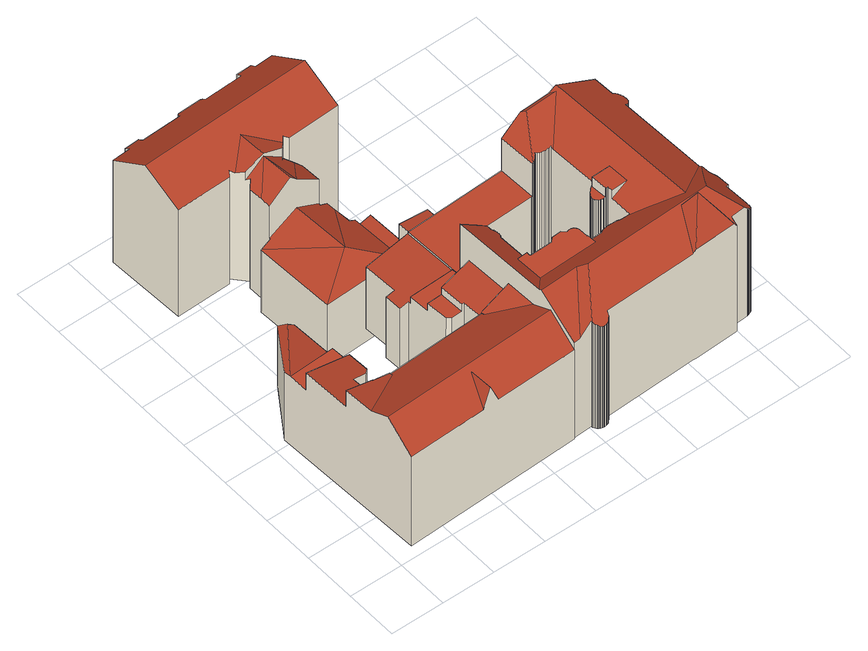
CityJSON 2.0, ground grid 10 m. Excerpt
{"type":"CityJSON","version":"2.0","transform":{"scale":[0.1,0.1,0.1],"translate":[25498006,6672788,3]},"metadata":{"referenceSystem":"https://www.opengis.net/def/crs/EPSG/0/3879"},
"CityObjects":{
"building1":{"type":"Building","attributes":{"dateOfConstruction":"1903-01-01","measuredHeight":24.7,"class":"Asuinkerrostalot","function":"Muut kerrostalot","usage":"Asuinrakennus","roofType":"2100;2100;2100;1000;2100","storeysAboveGround":5},"address":[{"Country":"Finland","Locality":"Helsinki","ThoroughfareNumber":"3","ThoroughfareName":"Luotsikatu","PostCode":"00160"}],"geometry":[{"type":"Solid","lod":"2","boundaries":[[[[0,1,2,3,4]],[[5,6,7,8,9,10]],[[11,12,13,9,8,14,15,16,17,18,19,20,21,22,23,24,25,26,27]],[[28,29,30,31]],[[32,33,34,35]],[[18,17,36,37,31,30,38,39]],[[40,3,2,41]],[[28,31,37,42,43,44]],[[25,45,46,47,48,49,50,32,35,51,52,26]],[[53,19,18,39]],[[21,54,55,22]],[[23,56,57,29,28,44,41,2,1,58,59,24]],[[60,59,58,46,45,61,62]],[[49,48,6,5]],[[51,63,64,52]],[[65,66,67]],[[68,34,33,69,70,12,11,71]],[[71,11,27,64,63]],[[8,7,66,65,72,4,3,40,14]],[[54,21,20,73]],[[74,15,14,40]],[[75,62,61]],[[5,10,76,70,69,50,49]],[[19,53,73,20]],[[16,77,36,17]],[[38,30,29,57]],[[26,52,64,27]],[[32,50,69,33]],[[68,71,63,51,35]],[[74,40,41,44,43,78]],[[16,15,74,78,79,77]],[[0,4,72]],[[36,77,79,42,37]],[[47,67,66,7,6,48]],[[24,59,60,75,61,45,25]],[[79,78,43,42]],[[35,34,68]],[[54,73,53,39,38,57,56,55]],[[58,1,0,72,65,67,47,46]],[[13,76,10,9]],[[22,55,56,23]],[[12,70,76,13]],[[75,60,62]]]],"semantics":{"surfaces":[{"type":"RoofSurface"},{"type":"WallSurface"},{"type":"GroundSurface"}],"values":[[0,1,2,0,0,1,1,1,1,1,1,1,0,1,0,1,1,1,1,1,1,0,0,1,1,1,1,1,0,0,1,1,0,0,1,1,1,0,0,1,1,1,0]]}}]},
"building2":{"type":"Building","attributes":{"dateOfConstruction":"1909-01-01","measuredHeight":28,"class":"Asuinkerrostalot","function":"Muut kerrostalot","usage":"Asuinrakennus","roofType":"2100;3200;2100;3500","storeysAboveGround":7},"address":[{"Country":"Finland","Locality":"Helsinki","ThoroughfareNumber":"4","ThoroughfareName":"Laivastokatu","PostCode":"00160"}],"geometry":[{"type":"Solid","lod":"2","boundaries":[[[[80,81,82,83]],[[84,85,86,87,88]],[[89,90,91]],[[92,93,94,95,90]],[[96,97,98,99]],[[100,101,97,96]],[[102,103,104,95,94]],[[105,106,107,108]],[[109,110,111,112,113]],[[114,115,116,117]],[[118,119,120,121]],[[91,90,95,104]],[[105,108,122,92,90,123]],[[124,125,126,127,128,129,130,131,132,133,134,116,115,135,98,97,101,136,137,138]],[[139,140,141,142,143,144,81,80,124,138,145]],[[146,99,98,135]],[[147,137,136,148]],[[117,116,134,149]],[[149,134,133,150]],[[151,152,112,111,153,141,140]],[[89,120,119,123,90]],[[154,128,127,155]],[[85,156,144,143,157,158,86]],[[81,144,156,82]],[[155,127,126,159]],[[103,160,91,104]],[[159,126,125,161]],[[92,122,162,163,164,165,93]],[[166,102,94,93,165,109,113]],[[150,133,132,167]],[[167,132,131,168]],[[169,89,91,160]],[[146,135,115,114]],[[170,171,130,129]],[[118,106,105,123,119]],[[148,136,101,100]],[[168,131,130,171]],[[170,129,128,154]],[[107,84,88,162,122,108]],[[147,172,145,138,137]],[[139,145,172,173]],[[174,157,143,142]],[[164,163,110]],[[165,164,110,109]],[[153,174,142,141]],[[166,113,112,152]],[[162,88,87,163]],[[163,87,86,158,110]],[[151,140,139,173]],[[169,121,120,89]],[[111,110,158,157,174,153]],[[83,161,125,124,80]],[[82,156,85,84,107,106,118,121,169,160,103,102,166,152,151,173,172,147,148,100,96,99,146,114,117,149,150,167,168,171,170,154,155,159,161,83]]]],"semantics":{"surfaces":[{"type":"WallSurface"},{"type":"RoofSurface"},{"type":"GroundSurface"}],"values":[[0,0,1,1,0,0,0,0,1,0,0,1,1,1,1,0,0,0,0,0,1,0,0,0,0,0,0,0,0,0,0,0,0,0,0,0,0,0,0,0,0,1,1,1,1,0,1,1,0,0,0,0,2]]}}]},
"building3":{"type":"Building","attributes":{"dateOfConstruction":"1909-01-01","measuredHeight":3.6,"class":"Lämpimät varastot","function":"Muut varastorakennukset","usage":"Talousrakennus","roofType":"2100;2100","storeysAboveGround":1},"address":[{"Country":"Finland","Locality":"Helsinki","ThoroughfareNumber":"4","ThoroughfareName":"Laivastokatu","PostCode":"00160"}],"geometry":[{"type":"Solid","lod":"2","boundaries":[[[[175,176,177,178,179]],[[176,180,177]],[[181,182,178,177,180,183]],[[184,185,182,181,186,187,188,189]],[[184,175,179,185]],[[184,189,176,175]],[[190,191,183,180,176]],[[190,187,186,191]],[[176,189,188,187,190]],[[181,183,191,186]],[[185,179,178,182]]]],"semantics":{"surfaces":[{"type":"RoofSurface"},{"type":"WallSurface"},{"type":"GroundSurface"}],"values":[[0,0,1,2,1,1,0,1,1,1,1]]}}]},
"building4":{"type":"Building","attributes":{"dateOfConstruction":"1907-01-01","measuredHeight":6.3,"class":"Lämpimät varastot","function":"Muut varastorakennukset","usage":"Talousrakennus","roofType":"2100","storeysAboveGround":1},"address":[{"Country":"Finland","Locality":"Helsinki","ThoroughfareNumber":"6","ThoroughfareName":"Laivastokatu","PostCode":"00160"}],"geometry":[{"type":"Solid","lod":"2","boundaries":[[[[192,193,194,195]],[[196,197,195,194]],[[192,195,197,198]],[[194,193,199,196]],[[199,198,197,196]],[[193,192,198,199]]]],"semantics":{"surfaces":[{"type":"WallSurface"},{"type":"RoofSurface"},{"type":"GroundSurface"}],"values":[[0,0,1,2,0,0]]}}]},
"building5":{"type":"Building","attributes":{"dateOfConstruction":"1901-01-01","measuredHeight":31.5,"class":"Asuinkerrostalot","function":"Muut kerrostalot","usage":"Asuinrakennus","roofType":"3500;3200;1000","storeysAboveGround":5},"address":[{"Country":"Finland","Locality":"Helsinki","ThoroughfareNumber":"5","ThoroughfareName":"Luotsikatu","PostCode":"00160"}],"geometry":[{"type":"Solid","lod":"2","boundaries":[[[[200,201,202,203,204,205]],[[206,207,208,209]],[[210,211,212,213]],[[214,215,216,217]],[[218,219,220,221]],[[222,223,224,225,226,227]],[[228,229,230,231]],[[232,233,234,235,236,237,238]],[[239,240,241,242,243,244,245]],[[246,247,248,249]],[[250,251,252,253]],[[254,255,256,257]],[[257,256,258,259]],[[259,258,260,261]],[[262,263,264,265]],[[266,267,268,269]],[[270,271,272,240,239,273,274,275,276,277,278,279,280,281,282,283,284,285,286,287,288,289,290,291,292,293,294,295,296,297,298,299,300,301]],[[302,303,304,305]],[[306,298,297,307]],[[308,309,255,254]],[[310,311,312,313]],[[314,315,316,317]],[[318,319,309,308]],[[320,321,322,323]],[[324,325,326,327]],[[328,329,330,331,332,333,334]],[[335,336,337,338]],[[339,340,341,342]],[[343,344,345,346]],[[347,348,349,350]],[[351,352,353,354]],[[355,356,357,358]],[[359,360,361,362]],[[362,361,363,364]],[[365,366,367,368]],[[368,367,369,370]],[[370,369,371,372]],[[373,374,247,246]],[[375,376,377,378]],[[222,227,379,380]],[[381,382,366,365]],[[383,384,385,386]],[[387,388,389,390]],[[391,392,393,394]],[[395,396,205,204,397,398,399,400,401,402,403,404,405]],[[406,407,340,339]],[[408,409,263,262]],[[410,411,412,413]],[[414,415,416,417,332,331,330,329]],[[418,292,291,419]],[[209,208,348,347]],[[221,220,315,314]],[[420,421,352,351]],[[422,423,424,425]],[[426,427,215,214]],[[217,216,428,429]],[[430,431,432,433]],[[434,435,436,437]],[[438,355,358,439,318,308,254,257,259,261,434,437,440,441,442,443,387,390,444,445,446,224,223,222,380,447,448,449,450,451,452,453,454,455,456,457,426,214,217,429,458,391,394,420,351,354,459,460,461,310,313,462,463,464,465,466,467,468,469,210,213,470,471,472,473,474,475,476,405,404,403,402,401,400,383,386,343,346,477,478,479,480,481,482,483,484,485,486,373,246,249,375,378,487,488,489,490,491,492,493,494,495,496,497,498,499,500,501,502,503,504,505,506,507],[508,509,510,410,413,511,218,221,314,317,512,513,302,305,266,269,359,362,364,514,515,516,517,324,327,518,519,520,521,522,523,524,525,526,527,528,529,530,531,320,323,532,533,534,535,430,433,536,537,408,262,265,538,539,540,406,339,342,541,542,206,209,347,350,543,544,545,228,231,546,547,381,365,368,370,372,548,549,550,335,338,551,552,250,253,553,554,555,556,557,558,559,560,561,562,563,306,307,564,565,566,567,418,419,568,569,570,571,572,573,574,575,576,577,578,579,580,581,582,583,584,585,245,244,243,586,587,588,589,590,591,592,593,594,595,596,422,425,597,598,599,600,601,602,603]],[[307,297,296,564]],[[587,604,605,588]],[[413,412,606,607,511]],[[207,200,205,396]],[[577,281,280,578]],[[386,385,344,343]],[[534,608,609,535]],[[492,610,611,493]],[[419,291,290,568]],[[390,389,612,444]],[[233,232,238,613]],[[529,614,615,530]],[[238,237,616]],[[515,617,618,516]],[[433,432,619,536]],[[509,620,621,510]],[[523,622,623,524]],[[466,624,625,467]],[[299,563,562,561,626,627,300]],[[628,629,630,631,632,633,634,635,636,637,638,639,640,641,611,610,642,643,644,645,646,377,376,248,247,374,647,648,649,650,651,652,653,654,655,656,345,344,385,384,399,398]],[[458,657,392,391]],[[444,612,658,445]],[[491,642,610,492]],[[455,659,660,456]],[[505,661,662,506]],[[568,290,289,569]],[[559,663,664,560]],[[483,650,649,484]],[[512,665,666,513]],[[513,666,303,302]],[[596,667,423,422]],[[231,230,668,546]],[[572,286,285,573]],[[613,238,616,669,670]],[[540,671,407,406]],[[549,672,673,550]],[[305,304,267,266]],[[354,353,674,459]],[[576,282,281,577]],[[313,312,675,462]],[[599,676,677,600]],[[584,274,273,585]],[[542,541,342,341,202,201]],[[678,545,544,543,679,680,681]],[[341,340,407,671,682,683,264,263,409,684,619,432,431,609,608,685,686,322,321,687,688,689,203,202]],[[517,690,325,324]],[[457,691,427,426]],[[556,692,693,557]],[[557,693,694,558]],[[203,689,397,204]],[[586,695,604,587]],[[522,696,622,523]],[[595,697,667,596]],[[394,393,421,420]],[[535,609,431,430]],[[698,699,681,680,700,701]],[[516,618,690,517]],[[493,611,641,494]],[[346,345,656,477]],[[442,702,703,443]],[[443,703,388,387]],[[555,704,692,556]],[[575,283,282,576]],[[581,277,276,582]],[[582,276,275,583]],[[560,664,626,561]],[[623,705,525,524]],[[456,660,691,457]],[[253,252,706,553]],[[480,653,652,481]],[[488,645,644,489]],[[445,658,707,446]],[[585,273,239,245]],[[552,708,251,250]],[[451,450,449,448,447,380,379,234,233,613,670,709]],[[467,625,710,468]],[[501,634,633,502]],[[528,711,614,529]],[[598,712,676,599]],[[437,436,713,440]],[[473,472,471,414,329,328]],[[606,412,714,715]],[[481,652,651,482]],[[462,675,716,463]],[[487,646,645,488]],[[363,361,360,268,267,304,303,666,665,316,315,220,219,607,606,715,717,718,719,720,721,722,723,629,628,398,397,689,688,687,615,614,711,724,725,705,623,622,696,726,727,728,729,326,325,690,618,617,730]],[[525,705,725,526]],[[490,643,642,491]],[[207,206,542,201,200]],[[425,424,731,597]],[[495,640,639,496]],[[496,639,638,497]],[[446,707,225,224]],[[563,299,298,306]],[[429,428,657,458]],[[489,644,643,490]],[[551,732,708,552]],[[400,399,384,383]],[[521,726,696,522]],[[498,637,636,499]],[[412,411,621,620,733,718,717,714]],[[452,734,735,453]],[[460,736,737,461]],[[484,649,648,485]],[[578,280,279,579]],[[506,662,738,507]],[[739,721,720,603,602,601]],[[701,700,680,679,349,348,208,207,396,395]],[[589,740,741,590]],[[588,605,740,589]],[[511,607,219,218]],[[469,742,211,210]],[[494,641,640,495]],[[451,709,734,452]],[[261,260,435,434]],[[334,333,332,417,743,744,745,746,632,631,630,629,723,722,721,739,677,676,712,731,424,423,667,697,747,748,749,750,741,740,605,604,695,242,241,272,271,270,751]],[[249,248,376,375]],[[574,284,283,575]],[[752,226,225,707,658,612,389,388,703,702,753,713,436,435,260,258,256,255,309,319,754,357,356,755,738,662,661,746,745,744,743]],[[532,686,685,533]],[[545,678,229,228]],[[527,724,711,528]],[[592,749,748,593]],[[327,326,729,518]],[[520,727,726,521]],[[440,713,753,441]],[[464,756,757,465]],[[591,750,749,592]],[[550,673,336,335]],[[301,300,627]],[[212,211,742,710,625,624,757,756,716,675,312,311,737,736,674,353,352,421,393,392,657,428,216,215,427,691,660,659,758,735,734,709,670,669,616,237,236,235,234,379,227,226,752,743,417,416,415]],[[461,737,311,310]],[[531,530,615,687,321,320]],[[751,270,301,627,626,664,663,694,693,692,704,759,706,252,251,708,732,337,336,673,672,760,371,369,367,366,382,761,668,230,229,678,681,699,698]],[[497,638,637,498]],[[573,285,284,574]],[[580,278,277,581]],[[454,758,659,455]],[[478,655,654,479]],[[594,747,697,595]],[[241,240,272]],[[508,603,720,719,733,620,509]],[[269,268,360,359]],[[518,729,728,519]],[[519,728,727,520]],[[583,275,274,584]],[[441,753,702,442]],[[600,677,739,601]],[[476,475,474,473,328,334,751,698,701,395,405]],[[485,648,647,486]],[[558,694,663,559]],[[553,706,759,554]],[[510,621,411,410]],[[439,754,319,318]],[[547,761,382,381]],[[499,636,635,500]],[[438,755,356,355]],[[358,357,754,439]],[[465,757,624,466]],[[463,716,756,464]],[[526,725,724,527]],[[378,377,646,487]],[[482,651,650,483]],[[566,294,293,567]],[[564,296,295,565]],[[500,635,634,501]],[[579,279,278,580]],[[477,656,655,478]],[[539,682,671,540]],[[554,759,704,555]],[[317,316,665,512]],[[567,293,292,418]],[[565,295,294,566]],[[338,337,732,551]],[[468,710,742,469]],[[546,668,761,547]],[[593,748,747,594]],[[486,647,374,373]],[[632,746,661,505,504,503,502,633]],[[350,349,679,543]],[[590,741,750,591]],[[715,714,717]],[[265,264,683,538]],[[538,683,682,539]],[[243,242,695,586]],[[459,674,736,460]],[[470,213,212,415,414,471]],[[514,730,617,515]],[[533,685,608,534]],[[372,371,760,548]],[[548,760,672,549]],[[479,654,653,480]],[[323,322,686,532]],[[597,731,712,598]],[[718,733,719]],[[364,363,730,514]],[[453,735,758,454]],[[536,619,684,537]],[[537,684,409,408]],[[507,738,755,438]],[[569,289,288,570]],[[570,288,287,571]],[[571,287,286,572]]]],"semantics":{"surfaces":[{"type":"RoofSurface"},{"type":"WallSurface"},{"type":"GroundSurface"}],"values":[[0,1,1,1,1,1,1,0,1,1,1,1,1,1,1,1,0,1,1,1,1,1,1,1,1,0,1,1,1,1,1,1,1,1,1,1,1,1,1,1,1,1,1,1,1,1,1,1,0,1,1,1,1,1,1,1,1,1,2,1,1,1,1,1,1,1,1,1,1,0,1,0,1,1,1,1,1,1,0,1,1,1,1,1,1,1,1,1,1,1,1,1,0,1,1,1,1,1,1,1,1,1,1,0,1,1,1,1,0,1,1,1,1,1,1,1,1,1,1,1,1,1,1,1,1,1,1,1,1,1,1,1,1,1,1,1,1,1,1,1,1,1,1,1,0,1,1,1,1,1,1,1,1,1,1,1,1,1,1,0,1,1,1,1,1,1,0,1,1,1,1,1,1,1,0,1,1,0,1,1,1,1,1,1,1,1,1,1,1,0,1,1,0,1,1,1,1,1,1,1,1,1,1,1,1,1,1,1,1,1,1,1,1,1,1,1,1,1,1,1,1,1,1,1,1,1,1,1,1,1,1,1,1,1,1,1,1,1,1,1,1,1,1,1,1,1,1,1,1,1,1,1,1,1,1,1,1,1,1,1,1,1]]}}]}
},
"vertices":[
[289,156,235],[347,107,260],[344,164,260],[292,162,237],[289,162,235],[67,152,211],[67,152,245],[67,151,245],[67,151,32],[65,195,32],[65,195,211],[91,369,32],[99,204,32],[91,196,32],[292,162,32],[290,205,32],[266,204,32],[259,210,32],[254,294,32],[236,293,32],[235,325,32],[252,326,32],[249,390,32],[334,394,32],[351,14,32],[20,0,32],[8,291,32],[70,383,32],[340,254,186],[339,292,186],[254,289,186],[256,251,186],[10,241,186],[97,244,186],[95,282,186],[9,278,186],[259,210,202],[256,251,202],[254,289,171],[254,294,170],[292,162,219],[344,164,238],[284,252,202],[284,252,218],[340,254,238],[20,0,233],[18,54,279],[16,93,260],[14,150,260],[14,150,224],[10,241,224],[9,279,186],[8,291,184],[236,293,168],[252,326,170],[249,390,171],[334,394,184],[339,292,184],[348,68,279],[351,14,233],[197,8,233],[166,6,233],[179,53,272],[83,375,170],[70,383,168],[102,153,233],[102,153,235],[103,148,235],[95,282,168],[97,244,203],[99,204,203],[91,369,168],[289,162,232],[235,325,168],[290,205,219],[181,7,272],[91,196,205],[266,204,202],[286,205,218],[286,205,202],
[384,623,243],[285,618,243],[285,618,2],[384,623,2],[281,582,2],[258,602,2],[258,602,230],[272,590,220],[281,582,213],[319,393,142],[243,433,183],[171,387,142],[237,543,183],[183,541,153],[183,539,153],[165,538,143],[115,773,2],[115,773,225],[116,763,232],[116,763,2],[87,771,2],[87,771,226],[183,539,2],[164,538,2],[164,538,142],[298,544,149],[298,544,2],[283,542,2],[283,542,158],[183,561,225],[222,604,258],[186,603,229],[191,597,233],[182,587,225],[191,771,2],[191,771,229],[192,773,228],[192,773,2],[302,495,2],[302,495,149],[314,496,142],[314,496,2],[283,545,158],[299,527,149],[381,699,282],[378,774,232],[344,772,232],[344,783,225],[315,782,226],[315,771,232],[242,768,232],[241,773,229],[239,776,227],[237,776,227],[195,775,227],[191,766,232],[88,762,232],[54,760,232],[57,685,282],[163,613,243],[169,621,247],[175,615,243],[220,656,264],[271,617,243],[278,625,246],[61,610,243],[191,766,2],[54,760,2],[88,762,2],[195,775,2],[237,776,2],[169,621,2],[191,597,2],[186,603,248],[315,782,2],[344,783,2],[278,625,2],[261,606,247],[261,606,227],[344,772,2],[171,387,2],[378,774,2],[283,545,213],[237,543,248],[226,543,258],[183,541,225],[182,587,2],[239,776,2],[241,773,2],[319,393,2],[315,771,2],[242,768,2],[61,610,2],[163,613,2],[222,604,264],
[319,393,55],[394,396,55],[358,419,48],[357,418,48],[318,416,49],[364,427,48],[365,427,19],[357,418,19],[365,427,48],[319,393,19],[318,416,19],[360,549,19],[388,550,19],[393,432,19],[394,396,19],[388,550,55],[360,549,49],
[447,485,82],[447,485,28],[390,484,28],[390,484,90],[394,396,28],[394,396,90],[450,399,82],[450,399,28],
[527,331,260],[528,331,261],[529,332,262],[568,395,297],[562,403,292],[524,402,260],[527,331,34],[527,331,187],[526,331,187],[526,331,34],[387,13,34],[387,13,270],[386,14,271],[386,14,34],[412,7,34],[412,7,265],[411,6,264],[411,6,34],[568,209,34],[568,209,258],[567,210,257],[567,210,34],[680,40,34],[707,42,34],[713,42,34],[713,42,277],[707,42,283],[680,40,282],[394,268,34],[394,268,260],[394,267,259],[394,267,34],[660,42,307],[676,28,280],[680,28,273],[679,31,275],[670,48,289],[652,84,318],[635,65,348],[490,154,275],[491,154,275],[491,154,261],[519,155,261],[519,155,34],[491,154,34],[490,154,34],[730,359,34],[730,359,246],[731,358,246],[731,358,34],[400,254,34],[400,254,255],[400,253,255],[400,253,34],[729,56,34],[729,56,260],[728,55,260],[728,55,34],[728,53,261],[728,53,34],[727,52,262],[727,52,34],[538,338,34],[538,338,265],[537,337,264],[537,337,34],[560,217,34],[560,217,253],[559,218,253],[559,218,34],[380,132,275],[426,134,275],[492,136,275],[489,171,275],[489,172,275],[489,173,275],[488,174,275],[488,175,275],[487,176,275],[487,177,275],[486,177,275],[485,178,275],[484,179,275],[483,180,275],[482,180,275],[481,180,275],[480,181,275],[479,181,275],[478,181,275],[477,181,275],[476,181,275],[475,181,275],[474,180,275],[473,180,275],[472,179,275],[464,186,275],[446,185,275],[440,178,275],[399,177,275],[397,179,275],[397,185,275],[378,184,275],[561,215,34],[561,215,254],[560,216,253],[560,216,34],[399,177,34],[440,178,34],[729,58,34],[729,58,260],[397,4,34],[397,4,263],[395,4,263],[395,4,34],[565,211,34],[565,211,256],[564,212,256],[564,212,34],[729,59,34],[729,59,259],[570,339,34],[570,339,265],[566,338,264],[566,338,34],[559,230,34],[559,230,253],[559,231,253],[559,231,34],[351,14,249],[363,15,249],[387,48,275],[412,83,302],[418,91,308],[351,88,308],[347,88,308],[400,258,34],[400,258,254],[401,257,254],[401,257,34],[531,332,34],[531,332,262],[530,332,262],[530,332,34],[718,371,34],[718,371,253],[720,371,252],[720,371,34],[524,331,34],[524,331,187],[399,326,187],[399,326,34],[404,3,34],[404,3,262],[402,3,262],[402,3,34],[729,64,34],[729,64,260],[729,62,259],[729,62,34],[559,220,34],[559,220,252],[558,221,252],[558,221,34],[558,223,252],[558,223,34],[398,265,34],[398,265,257],[398,264,256],[398,264,34],[399,263,256],[399,263,34],[399,262,255],[399,262,34],[730,360,34],[730,360,247],[731,356,34],[731,356,246],[731,355,246],[731,355,34],[681,28,273],[681,28,34],[397,265,34],[397,265,257],[716,372,34],[716,372,255],[717,371,254],[717,371,34],[720,45,34],[720,45,269],[719,44,271],[719,44,34],[408,4,34],[408,4,263],[406,4,262],[406,4,34],[334,394,187],[524,402,187],[619,406,292],[634,406,301],[714,410,255],[714,410,34],[634,406,34],[619,406,34],[562,403,34],[524,402,34],[334,394,34],[533,333,34],[533,333,262],[539,339,34],[539,339,266],[572,208,34],[572,208,280],[571,209,280],[571,209,34],[386,16,272],[386,15,272],[428,75,318],[430,77,320],[474,180,34],[475,181,34],[405,3,34],[405,3,262],[547,164,34],[547,164,254],[550,164,255],[550,164,34],[413,8,34],[413,8,266],[410,5,264],[410,5,34],[547,339,34],[547,339,265],[544,340,266],[544,340,34],[727,51,34],[727,51,262],[726,49,263],[726,49,34],[727,109,34],[729,61,34],[725,48,34],[724,47,34],[723,46,34],[721,45,34],[717,43,34],[716,43,34],[714,43,34],[680,28,34],[676,28,34],[597,24,34],[592,24,34],[418,17,34],[417,16,34],[417,14,34],[416,13,34],[416,12,34],[415,10,34],[414,9,34],[409,5,34],[401,3,34],[399,3,34],[398,3,34],[394,5,34],[393,5,34],[392,6,34],[391,7,34],[390,8,34],[389,9,34],[388,10,34],[387,12,34],[386,15,34],[386,16,34],[363,15,34],[351,14,34],[347,88,34],[347,95,34],[339,275,34],[721,370,34],[722,370,34],[723,369,34],[725,368,34],[726,367,34],[727,366,34],[728,365,34],[728,364,34],[729,363,34],[730,362,34],[731,353,34],[730,352,34],[730,351,34],[730,349,34],[729,348,34],[728,347,34],[727,346,34],[727,345,34],[726,344,34],[725,343,34],[723,342,34],[722,341,34],[721,341,34],[720,340,34],[718,340,34],[717,340,34],[724,172,34],[724,165,34],[725,149,34],[736,142,34],[738,118,34],[575,199,34],[575,208,34],[574,208,34],[569,209,34],[563,213,34],[562,214,34],[558,224,34],[558,226,34],[558,227,34],[558,228,34],[560,232,34],[561,234,34],[562,235,34],[563,236,34],[564,237,34],[565,238,34],[566,239,34],[567,239,34],[569,240,34],[570,240,34],[571,240,34],[573,241,34],[574,241,34],[570,334,34],[563,338,34],[559,337,34],[555,338,34],[551,338,34],[540,342,34],[540,340,34],[536,336,34],[535,335,34],[534,334,34],[529,332,34],[528,331,34],[392,321,34],[394,277,34],[394,271,34],[395,267,34],[396,266,34],[400,261,34],[400,260,34],[400,259,34],[401,256,34],[400,255,34],[400,252,34],[399,251,34],[399,250,34],[398,250,34],[398,249,34],[397,248,34],[396,247,34],[395,247,34],[395,246,34],[397,185,34],[397,179,34],[446,185,34],[464,186,34],[472,179,34],[473,180,34],[476,181,34],[477,181,34],[478,181,34],[479,181,34],[480,181,34],[481,180,34],[482,180,34],[483,180,34],[484,179,34],[485,178,34],[486,177,34],[487,177,34],[487,176,34],[488,175,34],[488,174,34],[489,173,34],[489,172,34],[489,171,34],[521,157,34],[523,159,34],[525,160,34],[527,162,34],[530,163,34],[532,164,34],[535,164,34],[537,165,34],[540,165,34],[542,165,34],[545,165,34],[552,163,34],[555,162,34],[557,161,34],[559,159,34],[561,158,34],[574,158,34],[576,158,34],[523,159,258],[525,160,257],[571,209,259],[569,209,258],[555,338,264],[551,338,265],[728,347,248],[727,346,248],[717,43,272],[597,24,280],[573,241,261],[574,241,262],[616,82,318],[558,226,252],[558,227,252],[540,342,267],[575,208,280],[574,208,280],[565,238,256],[566,239,257],[390,8,267],[389,9,267],[395,246,260],[397,185,260],[635,391,301],[647,110,301],[682,138,280],[690,145,275],[724,172,255],[717,340,255],[718,340,254],[720,340,253],[721,341,252],[722,341,252],[723,342,251],[725,343,250],[726,344,249],[727,345,249],[729,348,247],[730,349,247],[730,351,247],[730,352,246],[731,353,246],[730,362,247],[729,363,247],[728,364,247],[728,365,248],[727,366,248],[726,367,249],[725,368,250],[723,369,250],[722,370,251],[721,370,252],[409,5,263],[716,43,274],[416,12,268],[415,10,267],[725,149,260],[736,142,249],[396,247,258],[395,247,259],[563,213,255],[562,214,254],[545,165,254],[395,267,258],[594,27,275],[592,24,273],[534,334,263],[400,260,255],[400,259,255],[401,3,262],[394,5,264],[557,161,258],[559,159,259],[394,271,259],[392,321,187],[394,277,187],[394,277,259],[535,335,263],[536,336,264],[540,340,266],[559,337,264],[563,338,264],[570,334,262],[599,366,280],[628,398,297],[558,228,253],[414,9,267],[398,250,256],[398,249,257],[397,248,258],[521,157,259],[564,237,256],[542,165,254],[339,275,303],[374,277,275],[374,277,187],[339,275,187],[723,46,267],[721,45,268],[399,250,256],[567,239,258],[400,252,255],[714,43,275],[400,255,255],[418,17,273],[388,10,268],[571,240,260],[555,162,257],[725,48,264],[569,239,280],[569,239,259],[393,5,264],[604,240,280],[606,200,280],[575,199,262],[576,158,261],[574,158,260],[601,141,275],[609,135,280],[570,240,260],[569,240,259],[563,236,255],[562,235,255],[561,234,254],[560,232,254],[558,224,252],[552,163,256],[401,256,254],[575,199,280],[417,16,271],[417,14,270],[399,3,262],[398,3,262],[738,118,248],[561,158,260],[527,162,256],[530,163,255],[387,12,269],[669,87,320],[680,102,308],[710,146,275],[724,165,260],[540,165,254],[537,165,254],[535,164,254],[532,164,255],[347,95,303],[671,85,318],[724,47,265],[729,61,259],[727,109,260],[392,6,265],[391,7,266],[416,13,269],[399,251,256],[400,261,255],[396,266,258]
]}
